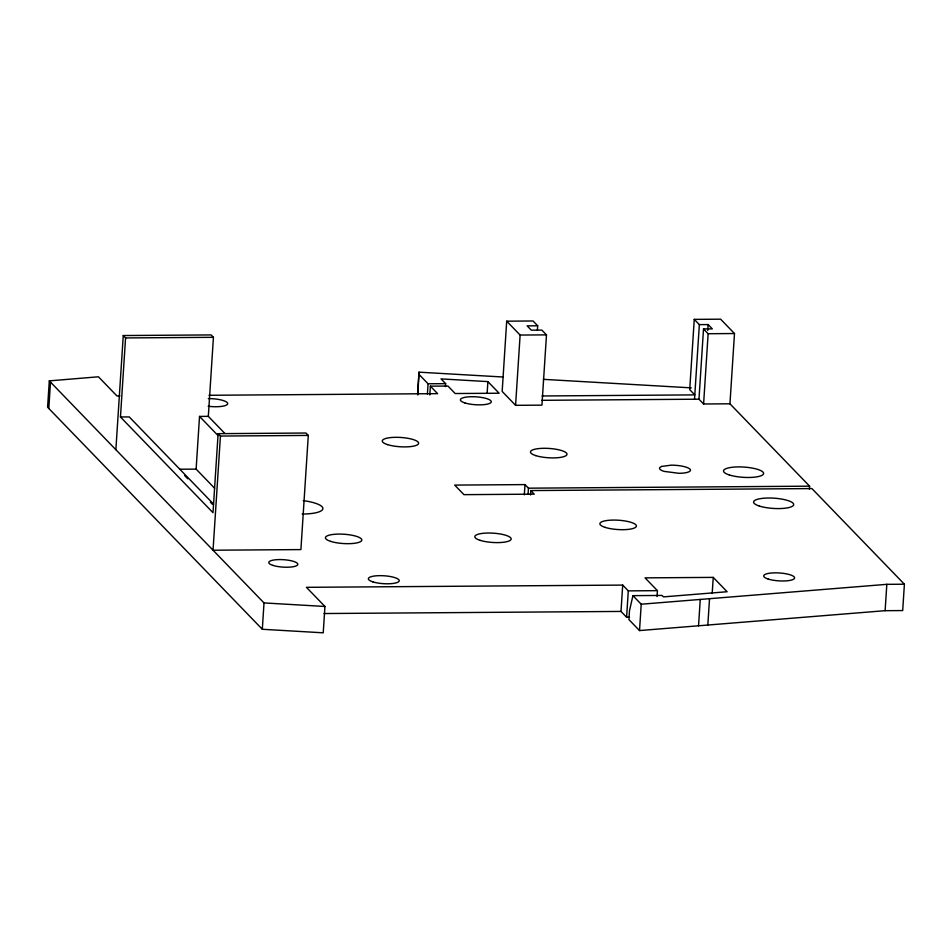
<?xml version="1.0" encoding="UTF-8"?>
<svg xmlns="http://www.w3.org/2000/svg" width="952" height="952" viewBox="0 0 952 952"><rect width="100%" height="100%" fill="white"/><g stroke="black" fill="none" stroke-linecap="round" stroke-linejoin="round"><path stroke-width="1.43" d="M119.916 395.913L116.941 395.937L98.437 376.79L49.302 380.871L47.6 407.218L262.312 629.272L323.228 632.818L324.941 606.472L306.425 587.324L622.703 585.087L628.296 590.871L657.439 590.657L657.058 596.511M48.79 408.456L50.504 382.109M115.87 449.725L123.26 335.544L211.118 334.925L213.426 337.317L208.321 416.357L224.767 433.374M218.115 433.66L220.436 436.052L213.046 550.22L300.903 549.59L308.293 435.421L305.973 433.029L218.115 433.66L213.01 512.7L120.464 416.988L125.569 337.936L123.26 335.544M214.628 488.257L196.124 469.122L199.527 416.417L208.321 416.357M262.312 629.272L264.013 602.925L49.302 380.871M417.583 394.128L419.011 372.172L503.346 377.028M417.785 395.009L419.011 372.172M427.4 394.021L428.067 383.775L419.106 374.517M429.816 394.949L430.375 386.167L447.952 386.048L455.187 393.533L499.122 393.224L487.888 381.609L441.038 378.896L445.643 383.656L445.453 386.583M487.138 393.319L487.888 381.609M537.69 325.786L533.06 320.991L506.702 321.181L502.168 391.439L515.579 405.326L541.938 405.135L546.484 334.878L541.855 330.094L531.311 330.165L527.146 325.858L537.69 325.786L537.404 330.177M515.579 405.326L520.125 335.056L506.702 321.181M524.326 494.838L524.992 484.592L454.699 485.092L463.957 494.659L534.239 494.159L530.776 490.566L530.49 494.957M528.074 494.028L528.455 488.174L524.992 484.592M629.51 617.193L626.594 617.217L621.001 611.434L622.703 585.087M626.594 617.217L628.296 590.871M639.518 630.569L641.22 604.222L632.925 595.654L629.474 610.827L628.915 619.609L639.518 630.569L885.122 610.684L902.698 610.565L904.4 584.219L811.925 488.578L530.776 490.566M809.414 489.102L809.605 486.174L729.946 403.803L734.492 333.533L720.616 319.182L694.258 319.372L689.712 389.63L694.805 394.89L542.045 395.972M694.52 399.281L699.351 324.632L694.258 319.372M729.946 403.803L703.599 403.981L698.97 399.197L703.516 328.94L712.298 328.88L708.133 324.572L699.351 324.632M707.752 330.427L708.133 324.572M703.599 403.981L708.133 333.724L703.516 328.94M698.542 625.797L700.255 599.451M707.824 625.048L709.526 598.701M712.191 593.489L713.238 577.388L645.063 577.864L657.439 590.657M885.122 610.684L886.824 584.338L904.4 584.219M641.22 604.222L886.824 584.338M520.125 335.056L546.484 334.878M708.133 333.724L734.492 333.533M125.569 337.936L213.426 337.317M428.067 383.775L445.643 383.656M208.988 395.282L437.623 393.652L430.375 386.167M541.759 400.316L698.97 399.197M120.464 416.988L129.246 416.916L213.569 504.132M220.436 436.052L308.293 435.421M180.011 469.229L196.124 469.122M528.455 488.174L809.605 486.174M632.925 595.654L662.057 595.44L663.449 596.88L727.114 591.739L713.238 577.388M324.025 613.54L621.001 611.434M543.294 379.336L691.247 387.857M264.013 602.925L324.941 606.472M199.527 416.417L218.044 435.564M184.724 475.619L187.806 478.808M210.428 502.204L212.486 504.334M303.224 500.609A27.31 6.973 3.7 0 1 322.895 508.654A27.31 6.973 3.7 0 1 302.165 514.044M208.31 398.59A15.494 3.963 3.7 0 1 227.706 403.612A15.494 3.963 3.7 0 1 208.179 406.242M661.664 466.432L660.105 467.289A15.494 3.963 3.7 0 0 664.032 471.371L678.954 473.311A15.494 3.963 3.7 0 0 689.962 469.134A15.494 3.963 3.7 0 0 671.077 465.171L661.664 466.432M759.375 506.059A20.099 5.141 3.7 0 0 792.992 505.821A20.099 5.141 3.7 0 0 768.514 498.015A20.099 5.141 3.7 0 0 759.375 506.059M729.303 474.953A20.099 5.141 3.7 0 0 762.909 474.715A20.099 5.141 3.7 0 0 738.443 466.908A20.099 5.141 3.7 0 0 729.303 474.953M480.046 540.319A18.243 4.665 3.7 0 0 510.546 540.105A18.243 4.665 3.7 0 0 488.34 533.025A18.243 4.665 3.7 0 0 480.046 540.319M387.5 444.608A18.243 4.665 3.7 0 0 417.999 444.394A18.243 4.665 3.7 0 0 395.794 437.313A18.243 4.665 3.7 0 0 387.5 444.608M330.689 541.39A18.243 4.665 3.7 0 0 361.189 541.164A18.243 4.665 3.7 0 0 338.983 534.084A18.243 4.665 3.7 0 0 330.689 541.39M535.786 455.615A18.278 4.665 3.7 0 0 566.357 455.389A18.278 4.665 3.7 0 0 544.104 448.297A18.278 4.665 3.7 0 0 535.786 455.615M605.198 527.396A18.278 4.665 3.7 0 0 635.757 527.182A18.278 4.665 3.7 0 0 613.504 520.078A18.278 4.665 3.7 0 0 605.198 527.396M272.974 565.405A14.566 3.725 3.7 0 0 297.321 565.226A14.566 3.725 3.7 0 0 279.59 559.574A14.566 3.725 3.7 0 0 272.974 565.405M768.145 579.042A15.494 3.963 3.7 0 0 794.051 578.864A15.494 3.963 3.7 0 0 775.19 572.842A15.494 3.963 3.7 0 0 768.145 579.042M464.838 402.91A15.494 3.963 3.7 0 0 490.732 402.732A15.494 3.963 3.7 0 0 471.883 396.71A15.494 3.963 3.7 0 0 464.838 402.91M372.803 581.851A15.494 3.963 3.7 0 0 398.698 581.672A15.494 3.963 3.7 0 0 379.836 575.651A15.494 3.963 3.7 0 0 372.803 581.851"/></g></svg>
